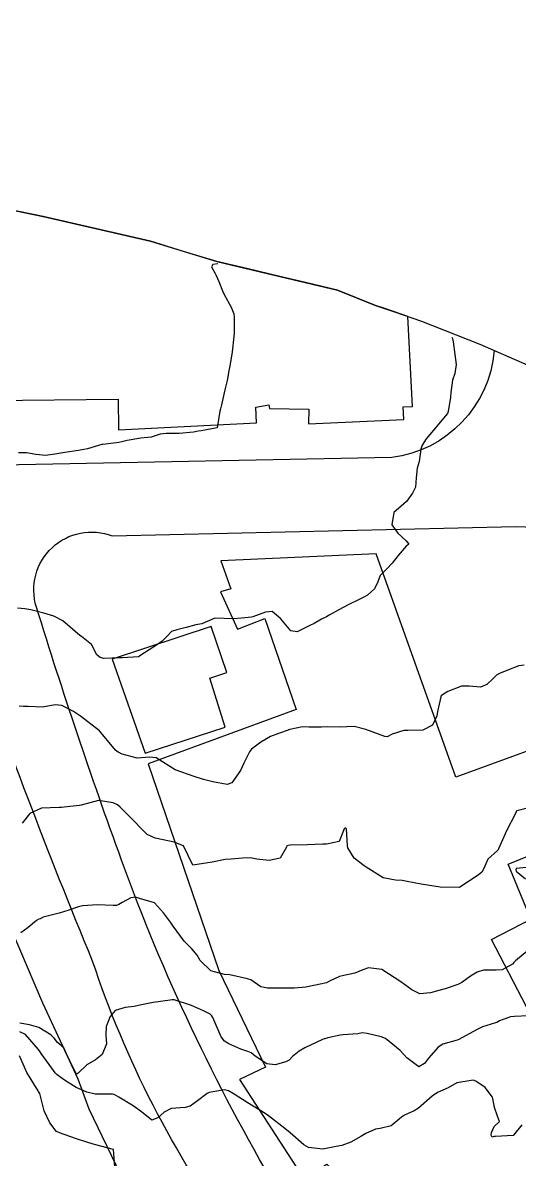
# Model space of a CAD drawing. Header units: metres. Extents: x 292545 to 299085, y 7450245 to 7463078.
# Drawn here: x 292850.6 to 292902.8, y 7462930.1 to 7463049.5 of the extents above; entities that cross this region are included whole.
import ezdxf

# ---------------------------------------------------------------- set-up
doc = ezdxf.new("R2010")
doc.units = ezdxf.units.M
for name, color, linetype in [('Area', 45, 'Continuous'), ('Curvas de Nivel 1m', 11, 'Continuous'), ('Curvas de Nivel 5m', 15, 'Continuous'), ('Edificações', 30, 'Continuous'), ('Vias Primárias', 230, 'Continuous')]:
    doc.layers.add(name, color=color, linetype=linetype)

msp = doc.modelspace()

# ---------------------------------------------------------------- linework, layer by layer
at = {"layer": 'Area'}
msp.add_polyline3d([(292842.43, 7463031.27, 733.15), (292852.78, 7463029.16, 734.66), (292864.03, 7463026.54, 734.63), (292871.02, 7463024.43, 733.17), (292877.64, 7463022.84, 730.75), (292883.72, 7463021.4, 733.45), (292887.7, 7463019.8, 733.91), (292889.69, 7463019.13, 734.03), (292892.52, 7463018.16, 734.29), (292898.65, 7463015.72, 728.98), (292901.72, 7463014.41, 728.83), (292904.45, 7463013.19, 734.86)], dxfattribs=at)
at = {"layer": 'Curvas de Nivel 1m', "flags": 128}
for points, elevation in [([(292895.73, 7463016.46), (292895.8, 7463016.33), (292895.85, 7463015.96), (292896.05, 7463014.64), (292896.19, 7463013.58), (292896.04, 7463012.64), (292895.81, 7463011.95), (292895.63, 7463010.64), (292895.58, 7463010.16), (292895.34, 7463008.65), (292895.27, 7463008.45), (292895.07, 7463008.19), (292893.8, 7463006.67), (292893.04, 7463005.76), (292892.6, 7463005.12), (292892.46, 7463004.69), (292892.29, 7463003.41), (292892.09, 7463002.69), (292891.99, 7463001.69), (292891.91, 7463000.69), (292891.6, 7463000.07), (292890.97, 7462999.19), (292890.41, 7462998.71), (292889.63, 7462998.04), (292889.42, 7462996.72), (292890.06, 7462995.85), (292890.92, 7462995.04), (292891.2, 7462994.7), (292891.04, 7462994.57), (292890.91, 7462994.48), (292890.08, 7462993.53), (292889.44, 7462992.72), (292888.88, 7462992.12), (292888.2, 7462991.41), (292887.93, 7462990.74), (292887.6, 7462990), (292886.85, 7462989.36), (292886.46, 7462989.14), (292885.7, 7462988.76), (292885.12, 7462988.48), (292884.84, 7462988.33), (292883.83, 7462987.79), (292882.82, 7462987.24), (292882.54, 7462987.08), (292882.03, 7462986.81), (292881.24, 7462986.38), (292880.81, 7462986.14), (292879.45, 7462985.49), (292878.8, 7462985.59), (292877.73, 7462986.86), (292876.82, 7462987.63), (292876.14, 7462987.56), (292874.82, 7462987.07), (292874.67, 7462987.04), (292873.6, 7462986.91), (292872.81, 7462986.86), (292870.81, 7462986.94), (292869.43, 7462986.34), (292868.81, 7462986.21), (292867.78, 7462985.95), (292866.8, 7462985.7), (292866.27, 7462985.53), (292865.76, 7462985), (292865.29, 7462984.5), (292864.78, 7462984.17), (292863.04, 7462983.04), (292862.89, 7462982.92), (292862.77, 7462982.86), (292861.06, 7462982.77), (292860.77, 7462982.77), (292859.15, 7462982.7), (292858.77, 7462982.78), (292858.42, 7462983.09), (292857.86, 7462984.17), (292856.79, 7462985), (292856.62, 7462985.11), (292854.82, 7462986.63), (292853.9, 7462987.14), (292852.83, 7462987.46), (292851.45, 7462987.79), (292850.83, 7462987.91), (292850.05, 7462987.97)], 729), ([(292903.32, 7462981.99), (292902.76, 7462981.91), (292901.68, 7462981.51), (292900.75, 7462981.1), (292900.42, 7462980.92), (292900.07, 7462980.6), (292899.39, 7462979.95), (292898.73, 7462979.68), (292897.56, 7462979.79), (292896.73, 7462979.79), (292895.3, 7462979.22), (292894.73, 7462978.88), (292894.61, 7462978.77), (292894.57, 7462978.66), (292894.23, 7462977.13), (292894.14, 7462976.67), (292893.68, 7462975.67), (292892.68, 7462975.15), (292891.11, 7462975.13), (292890.68, 7462975.13), (292889.46, 7462974.72), (292888.93, 7462974.47), (292888.67, 7462974.49), (292888, 7462974.74), (292886.68, 7462975.24), (292885.45, 7462975.54), (292884.68, 7462975.52), (292884, 7462975.47), (292882.68, 7462975.49), (292882.02, 7462975.47), (292880.68, 7462975.48), (292880.01, 7462975.51), (292878.68, 7462975.23), (292878.42, 7462975.11), (292877.72, 7462974.86), (292876.94, 7462974.6), (292876.67, 7462974.49), (292875.63, 7462973.91), (292874.66, 7462973.16), (292874.44, 7462972.89), (292873.85, 7462971.69), (292873.49, 7462970.91), (292872.61, 7462969.61), (292872.11, 7462969.43), (292870.61, 7462969.73), (292869.62, 7462969.96), (292868.62, 7462970.28), (292866.63, 7462970.99), (292864.65, 7462972.23), (292863.94, 7462972.32), (292862.64, 7462972.21), (292861.06, 7462972.64), (292860.65, 7462972.84), (292860.37, 7462973.06), (292858.67, 7462975.08), (292856.7, 7462976.62), (292855.95, 7462977.12), (292854.71, 7462977.75), (292854.03, 7462977.82), (292852.71, 7462977.58), (292851.17, 7462977.64), (292850.71, 7462977.63), (292850.23, 7462977.66)], 728), ([(292904.07, 7462967.06), (292902.57, 7462966.67), (292902.5, 7462966.63), (292902.47, 7462966.56), (292902.4, 7462966.4), (292901.48, 7462964.58), (292900.63, 7462962.68), (292900.59, 7462962.59), (292900.57, 7462962.55), (292900.53, 7462962.5), (292899.51, 7462961.61), (292899.09, 7462960.6), (292898.88, 7462960.23), (292898.5, 7462959.9), (292896.57, 7462958.64), (292896.48, 7462958.61), (292894.48, 7462958.66), (292892.49, 7462958.97), (292891.03, 7462959.24), (292890.49, 7462959.34), (292889.81, 7462959.4), (292888.49, 7462959.65), (292886.71, 7462960.75), (292886.51, 7462960.9), (292885.46, 7462961.7), (292884.78, 7462962.78), (292884.74, 7462962.99), (292884.66, 7462964.78), (292884.55, 7462964.86), (292884.47, 7462964.86), (292884.42, 7462964.78), (292883.88, 7462963.45), (292882.54, 7462963.16), (292882.18, 7462963.16), (292880.54, 7462963.11), (292878.74, 7462963.06), (292878.53, 7462963.04), (292878.39, 7462962.99), (292878.33, 7462962.85), (292877.68, 7462961.7), (292876.52, 7462961.45), (292875.23, 7462961.6), (292874.52, 7462961.73), (292873.72, 7462961.71), (292872.52, 7462961.6), (292871.88, 7462961.56), (292870.52, 7462961.29), (292868.51, 7462960.97), (292867.52, 7462962.98), (292866.54, 7462963.37), (292866.06, 7462963.48), (292864.54, 7462963.81), (292863.7, 7462964.18), (292862.84, 7462965.04), (292862.56, 7462965.36), (292860.87, 7462967.06), (292860.59, 7462967.29), (292860.12, 7462967.53), (292858.59, 7462967.76), (292856.75, 7462967.27), (292856.58, 7462967.22), (292855.58, 7462967.12), (292854.7, 7462967.01), (292854.58, 7462967.01), (292854.46, 7462967.01), (292852.58, 7462966.96), (292851.36, 7462966.39), (292850.56, 7462965.37)], 727), ([(292904.27, 7462960.78), (292902.5, 7462960.61), (292902.48, 7462960.58), (292902.47, 7462960.56), (292902.46, 7462960.51), (292902.5, 7462960.34), (292903.47, 7462959.54)], 726), ([(292904.41, 7462952.54), (292902.4, 7462950.92), (292902.23, 7462950.73), (292902.1, 7462950.57), (292901.01, 7462949.96), (292900.38, 7462949.94), (292899.06, 7462949.92), (292898.38, 7462949.71), (292897.7, 7462949.29), (292896.79, 7462948.63), (292896.36, 7462948.43), (292895.04, 7462947.97), (292894.35, 7462947.78), (292893.48, 7462947.54), (292892.35, 7462947.44), (292891.52, 7462947.86), (292890.36, 7462948.71), (292888.38, 7462950), (292886.97, 7462950.17), (292886.38, 7462949.95), (292885.53, 7462949.61), (292884.37, 7462949.38), (292883.91, 7462949.25), (292882.94, 7462948.79), (292882.55, 7462948.6), (292882.36, 7462948.55), (292882.05, 7462948.49), (292880.36, 7462948.13), (292879.18, 7462948.02), (292878.35, 7462948.02), (292877.19, 7462948.02), (292876.35, 7462948.02), (292875.64, 7462948.17), (292874.58, 7462948.9), (292874.36, 7462948.99), (292874.25, 7462949.02), (292872.37, 7462949.43), (292871.81, 7462949.48), (292870.38, 7462949.87), (292869.27, 7462950.96), (292868.94, 7462951.5), (292868.4, 7462952.16), (292867.6, 7462952.98), (292866.44, 7462954.57), (292866.15, 7462954.99), (292865.41, 7462955.96), (292864.46, 7462957.01), (292862.89, 7462957.45), (292862.47, 7462957.61), (292861.97, 7462957.54), (292861.07, 7462957.05), (292860.7, 7462956.82), (292860.46, 7462956.72), (292860.12, 7462956.72), (292858.46, 7462956.79), (292856.89, 7462956.68), (292856.46, 7462956.58), (292855.37, 7462956.21), (292854.45, 7462955.92), (292852.78, 7462955.49), (292852.44, 7462955.34), (292852.32, 7462955.29), (292852.06, 7462955.16), (292851.2, 7462954.4), (292850.42, 7462953.86)], 726), ([(292903.07, 7462933.67), (292902.21, 7462932.57), (292902.17, 7462932.55), (292900.31, 7462932.45), (292900.17, 7462932.43), (292899.96, 7462932.39), (292899.85, 7462932.59), (292899.89, 7462932.88), (292900.19, 7462933.48), (292900.75, 7462934.03), (292900.51, 7462934.59), (292900.21, 7462935.49), (292900.05, 7462936.43), (292899.99, 7462936.59), (292899.22, 7462937.6), (292898.24, 7462938.26), (292897.97, 7462938.35), (292896.24, 7462938.1), (292895.33, 7462937.55), (292894.23, 7462937.06), (292893.65, 7462936.67), (292892.21, 7462935.41), (292891.75, 7462935.15), (292890.76, 7462934.7), (292890.42, 7462934.49), (292890.2, 7462934.27), (292889.33, 7462933.57), (292888.18, 7462933.28), (292887.7, 7462933.21), (292886.7, 7462932.75), (292886.17, 7462932.44), (292885.09, 7462931.84), (292884.16, 7462931.51), (292883.56, 7462931.38), (292882.16, 7462931.11), (292880.64, 7462931.3), (292880.16, 7462931.58), (292878.72, 7462932.84), (292878.18, 7462933.29), (292876.46, 7462934.62), (292876.2, 7462934.81), (292876.09, 7462934.88), (292874.21, 7462936.02), (292872.83, 7462936.91), (292872.23, 7462937.26), (292871.81, 7462937.35), (292870.22, 7462937.06), (292870.14, 7462937.03), (292870.02, 7462936.95), (292868.97, 7462936.21), (292868.21, 7462935.62), (292867.7, 7462935.48), (292866.21, 7462935.4), (292865.47, 7462935), (292864.82, 7462934.39), (292864.19, 7462934.16), (292863.11, 7462935.03), (292862.21, 7462935.67), (292860.7, 7462936.57), (292860.22, 7462936.85), (292860.05, 7462936.89), (292858.22, 7462936.89), (292857.35, 7462937.1), (292856.23, 7462937.61), (292855, 7462938.38), (292854.25, 7462938.92), (292854.04, 7462939.14), (292853.4, 7462940.01), (292852.56, 7462941.16), (292852.45, 7462941.33), (292852.28, 7462941.59), (292850.9, 7462943.17), (292850.3, 7462943.46)], 724), ([(292860.31, 7462929.24), (292860.15, 7462931.07), (292858.16, 7462931.59), (292857.46, 7462931.8), (292856.17, 7462932.23), (292854.49, 7462932.82), (292854.18, 7462932.98), (292854.01, 7462933.14), (292853.46, 7462933.88), (292852.86, 7462935.15), (292852.41, 7462936.96), (292852.28, 7462937.16), (292852.22, 7462937.23), (292851.06, 7462939.17), (292850.27, 7462940.91)], 723)]:
    msp.add_lwpolyline(points, dxfattribs=dict(at, elevation=elevation))
at = {"layer": 'Curvas de Nivel 5m', "flags": 128}
for points, elevation in [([(292871.14, 7463024.16), (292870.61, 7463024.11), (292870.47, 7463023.87), (292870.85, 7463023.14), (292870.95, 7463022.94), (292871.24, 7463022.3), (292871.61, 7463021.32), (292871.8, 7463020.93), (292872.51, 7463019.61), (292872.79, 7463018.92), (292872.83, 7463018.56), (292872.83, 7463016.92), (292872.81, 7463016.55), (292872.62, 7463014.92), (292872.42, 7463013.63), (292872.29, 7463012.92), (292872.09, 7463011.91), (292871.87, 7463010.93), (292871.5, 7463009.34), (292871.4, 7463008.94), (292871.34, 7463008.68), (292871.05, 7463006.94), (292869.39, 7463006.61), (292869.05, 7463006.57), (292868.58, 7463006.49), (292867.05, 7463006.32), (292865.7, 7463006.35), (292865.05, 7463006.25), (292864.1, 7463005.96), (292863.04, 7463005.86), (292861.6, 7463005.61), (292861.04, 7463005.47), (292860.7, 7463005.4), (292859.03, 7463005.19), (292858.94, 7463005.18), (292858.59, 7463005.08), (292857.41, 7463004.71), (292857.03, 7463004.64), (292856.47, 7463004.55), (292855.03, 7463004.35), (292853.99, 7463004.17), (292853.02, 7463004.02), (292852, 7463004.14), (292851.02, 7463004.29), (292850.16, 7463004.32)], 730), ([(292903.74, 7462945.13), (292902.32, 7462945.07), (292901.88, 7462945.02), (292900.75, 7462944.59), (292900.47, 7462944.43), (292900.31, 7462944.38), (292898.94, 7462943.97), (292898.3, 7462943.67), (292896.46, 7462942.64), (292896.29, 7462942.58), (292894.79, 7462942.16), (292894.28, 7462941.83), (292893.27, 7462940.68), (292892.84, 7462940.11), (292892.26, 7462939.78), (292891, 7462940.7), (292890.28, 7462941.48), (292888.74, 7462942.73), (292888.29, 7462942.93), (292886.82, 7462943.28), (292886.3, 7462943.33), (292885.83, 7462943.24), (292884.3, 7462943.14), (292883.98, 7462943.1), (292882.69, 7462942.8), (292882.38, 7462942.71), (292882.29, 7462942.7), (292882.14, 7462942.65), (292880.28, 7462941.76), (292879.69, 7462941.43), (292878.98, 7462940.84), (292878.63, 7462940.48), (292878.26, 7462940.3), (292877.14, 7462939.98), (292876.26, 7462940.08), (292875.04, 7462940.89), (292874.62, 7462941.24), (292874.28, 7462941.38), (292873.55, 7462941.63), (292872.29, 7462942.2), (292871.83, 7462942.47), (292871.48, 7462942.93), (292870.8, 7462944.46), (292870.6, 7462944.95), (292870.51, 7462945.13), (292870.33, 7462945.29), (292869.63, 7462945.65), (292868.34, 7462946.21), (292866.53, 7462946.8), (292866.34, 7462946.81), (292866.12, 7462946.77), (292864.34, 7462946.53), (292863.09, 7462946.28), (292862.33, 7462946.12), (292861.37, 7462946.02), (292860.33, 7462945.68), (292859.8, 7462945.07), (292859.39, 7462943.99), (292859.35, 7462943.07), (292859.41, 7462942.2), (292858.98, 7462941.08), (292858.27, 7462940.5), (292857.37, 7462939.99), (292856.45, 7462939.11), (292856.33, 7462939.03), (292856.25, 7462939.04), (292856.18, 7462939.11), (292855.56, 7462940.41), (292855.23, 7462941.13), (292854.92, 7462941.77), (292854.28, 7462942.34), (292853.92, 7462942.77), (292853.58, 7462943.14), (292852.3, 7462943.9), (292851.31, 7462944.17), (292850.31, 7462944.37)], 725)]:
    msp.add_lwpolyline(points, dxfattribs=dict(at, elevation=elevation))
at = {"layer": 'Edificações', "elevation": 734.49}
msp.add_lwpolyline([(292820.34, 7463009.53), (292860.66, 7463009.94), (292860.69, 7463006.73), (292875.19, 7463007.45), (292875.11, 7463009.1), (292876.49, 7463009.34), (292876.55, 7463008.98), (292880.68, 7463008.89), (292880.65, 7463007.35), (292890.67, 7463007.82), (292890.6, 7463009.14), (292891.59, 7463009.18), (292891.11, 7463018.64), (292889.69, 7463019.13), (292888.69, 7463019.46), (292887.7, 7463019.8), (292885.71, 7463020.6), (292883.72, 7463021.4), (292880.33, 7463022.21), (292877.64, 7463022.84), (292874.33, 7463023.64), (292871.02, 7463024.43), (292867.53, 7463025.48), (292864.03, 7463026.54), (292858.41, 7463027.85), (292852.78, 7463029.16), (292847.61, 7463030.21)], dxfattribs=at)
at = {"layer": 'Edificações'}
for points in [[(292909.98, 7462975.25), (292896.16, 7462970.2), (292887.76, 7462993.69), (292871.43, 7462992.94), (292872.5, 7462990.01), (292871.42, 7462989.69), (292873.18, 7462985.76), (292876.08, 7462986.9), (292879.37, 7462977.34), (292863.79, 7462971.62), (292871.24, 7462949.88), (292876.14, 7462939.75), (292873.4, 7462938.42), (292880.21, 7462927.97), (292882.59, 7462929.53), (292887.38, 7462925), (292884.89, 7462922.36), (292896.89, 7462911.01), (292899.76, 7462914.05), (292913.72, 7462906.58)], [(292903.56, 7462946.07), (292899.91, 7462953.16), (292904.02, 7462955.28), (292901.65, 7462961.06), (292913.76, 7462966.02)], [(292861.83, 7462926.52), (292857.59, 7462935.33), (292856.44, 7462938.48), (292852.72, 7462946.45), (292847.87, 7462957.82)]]:
    msp.add_lwpolyline(points, dxfattribs=at)
msp.add_lwpolyline([(292871.88, 7462975.46), (292870.28, 7462980.61), (292872.06, 7462981.23), (292870.42, 7462986.05), (292860.01, 7462982.6), (292863.49, 7462972.74)], close=True, dxfattribs=at)
at = {"layer": 'Vias Primárias', "elevation": 728.9}
msp.add_lwpolyline([(292900.19, 7463015.06, -0.352787), (292889.41, 7463003.8), (292810.95, 7463002.27), (292783.81, 7463001.98, -0.300376), (292776.97, 7463005.91), (292758.7, 7463049.51)], format="xyb", dxfattribs=at)
at = {"layer": 'Vias Primárias'}
for points in [[(293033.18, 7462855.22), (293003.37, 7462863.07), (292963.17, 7462878.05), (292929.93, 7462891.72), (292905.43, 7462902.22, -0.159353), (292877.32, 7462926.93, -0.046391), (292861, 7462961.49, -0.011949), (292852.05, 7462988.1, -0.625466), (292860.02, 7462995.58), (292902.44, 7462996.55, -0.347505), (292913.82, 7462987.97, 0.011436), (292918.89, 7462970.23, 0.157162), (292931.48, 7462952.35, 0.127118), (292952.52, 7462943.63), (293017.83, 7462917.75), (293038.73, 7462911.51, -0.413874), (293042.83, 7462906.05, -0.004158), (293044.34, 7462864.49, -0.376443)], [(292840.35, 7462858.67), (292923.59, 7462827.41, 0.261189), (292935.4, 7462829.22), (292965.68, 7462861.4, 0.527602), (292962.78, 7462871.1), (292910.23, 7462892.31, -0.143685), (292872.93, 7462921.78, -0.077991), (292857.96, 7462950.89, -0.014169), (292844.84, 7462985.36, 0.349713), (292830.89, 7462995.17, 0.018001), (292797, 7462994.3, 0.508918), (292787.55, 7462976.15, 0.000542), (292796.87, 7462952.02), (292821.31, 7462889.78), (292829.09, 7462869.8, 0.287326)]]:
    msp.add_lwpolyline(points, format="xyb", close=True, dxfattribs=at)

doc.saveas('drawing.dxf')
